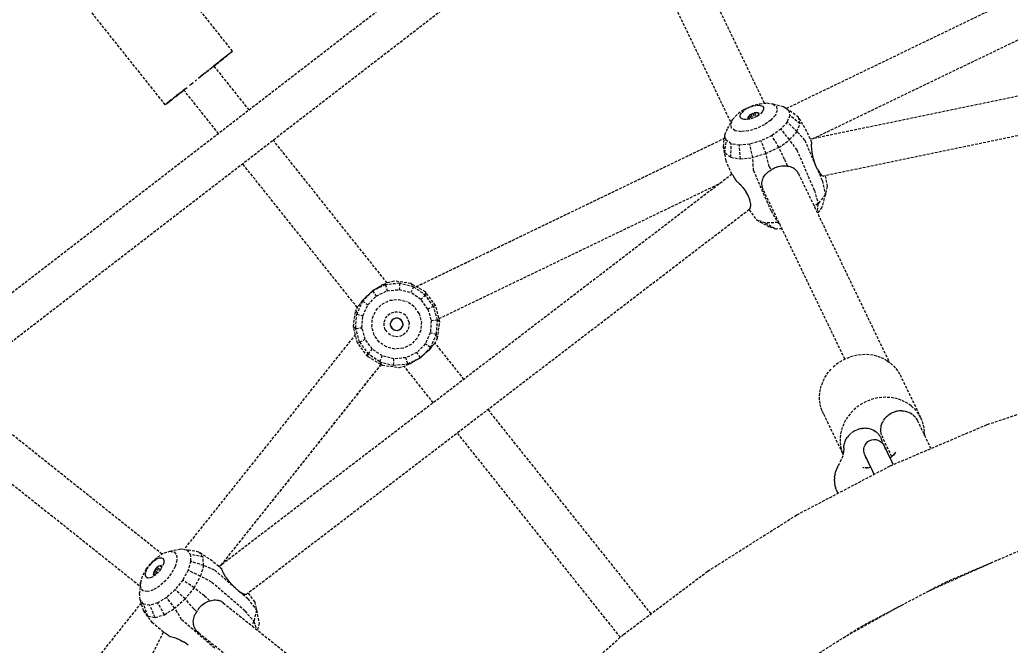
# Model space of a CAD drawing. Header units: millimetres. Extents: x -3111 to 2953, y -2449 to 2811.
# Drawn here: x -342.6 to 117.8, y 647.7 to 938.5 of the extents above; entities that cross this region are included whole.
import ezdxf

# ---------------------------------------------------------------- set-up
doc = ezdxf.new("R2010")
doc.units = ezdxf.units.MM
doc.linetypes.add('HIDDEN', pattern=[1.905, 1.27, -0.635])
for name, color, linetype in [('DIKOM_ЗОНА', 90, 'Continuous'), ('DIKOM_ОБЪЕКТ', 7, 'Continuous'), ('DIKOM_РАЗМЕР_ЗОНА', 7, 'Continuous'), ('DIKOM_РАЗМЕР_ОБЪЕКТА', 7, 'Continuous')]:
    doc.layers.add(name, color=color, linetype=linetype)
doc.styles.add('style1', font='arialbd.ttf', dxfattribs={"width": 0.8})
doc.dimstyles.new('1-50', dxfattribs={"dimtxt": 300, "dimasz": 200, "dimexe": 100, "dimexo": 0, "dimgap": 100, "dimtad": 1, "dimtxsty": 'style1', "dimcen": 200, "dimclrd": 7, "dimclre": 7, "dimclrt": 7, "dimadec": 1, "dimazin": 2, "dimtfac": 1, "dimtmove": 0, "dimatfit": 2, "dimfxl": 0, "dimlwd": 25, "dimlwe": 18, "dimarcsym": 0})

# ---------------------------------------------------------------- blocks, each defined once
blk = doc.blocks.new('*D0')
at = {"layer": 'Defpoints', "color": 0, "transparency": 16777216}
for p in [(1362.98, 623.05), (-717.19, -260.39)]:
    blk.add_point(p, dxfattribs=at)
at = {"layer": 'DIKOM_РАЗМЕР_ОБЪЕКТА', "color": 7, "lineweight": 25, "transparency": 16777216}
for p, q in [((1362.98, 623.05), (2780.32, 1224.99)), ((-533.11, -182.21), (1178.9, 544.87))]:
    blk.add_line(p, q, dxfattribs=at)
at = {"layer": 'DIKOM_РАЗМЕР_ОБЪЕКТА', "color": 7, "transparency": 16777216}
for points in [[(1165.87, 575.55), (1191.93, 514.19), (1362.98, 623.05)], [(-546.14, -151.53), (-520.08, -212.89), (-717.19, -260.39)]]:
    blk.add_solid(points, dxfattribs=at)
at = {"layer": 'DIKOM_РАЗМЕР_ОБЪЕКТА', "color": 7, "transparency": 16777216, "insert": (2050.93, 1228.64), "char_height": 300, "attachment_point": 5, "rotation": 23.0107, "style": 'style1'}
blk.add_mtext('{\\fArial|b0|i0|c204|p34;\\H1.16667x;∅2260}', dxfattribs=at)
blk = doc.blocks.new('*D1')
at = {"layer": 'Defpoints', "color": 0, "transparency": 16777216}
for p in [(302.22, 2811.22), (-2635.43, -2447.87), (386.74, -2447.87)]:
    blk.add_point(p, dxfattribs=at)
at = {"layer": 'DIKOM_РАЗМЕР_ЗОНА', "color": 7, "lineweight": 18, "transparency": 16777216}
for p, q in [((302.22, 2811.22), (-2735.43, 2811.22)), ((386.74, -2447.87), (-2735.43, -2447.87))]:
    blk.add_line(p, q, dxfattribs=at)
at = {"layer": 'DIKOM_РАЗМЕР_ЗОНА', "color": 7, "lineweight": 25, "transparency": 16777216}
blk.add_line((-2635.43, 2611.22), (-2635.43, -2247.87), dxfattribs=at)
at = {"layer": 'DIKOM_РАЗМЕР_ЗОНА', "color": 7, "transparency": 16777216}
for points in [[(-2668.76, 2611.22), (-2602.09, 2611.22), (-2635.43, 2811.22)], [(-2668.76, -2247.87), (-2602.09, -2247.87), (-2635.43, -2447.87)]]:
    blk.add_solid(points, dxfattribs=at)
at = {"layer": 'DIKOM_РАЗМЕР_ЗОНА', "color": 7, "transparency": 16777216, "insert": (-2914.13, 265.93), "char_height": 300, "attachment_point": 5, "rotation": 90, "style": 'style1'}
blk.add_mtext('{\\fArial|b0|i0|c204|p34;\\H1.16667x;5260}', dxfattribs=at)

msp = doc.modelspace()

# ---------------------------------------------------------------- linework, layer by layer
at = {"layer": 'DIKOM_ЗОНА', "color": 3, "lineweight": 15}
msp.add_circle((322.894, 181.327), 2629.975, dxfattribs=at)
at = {"layer": 'DIKOM_ОБЪЕКТ', "color": 7, "linetype": 'HIDDEN', "lineweight": 15}
for p, q in [((-84.198, 1013.618), (-379.678, 785.747)), ((3.574, 899.717), (-52.191, 1015.514)), ((-68.229, 1007.33), (-12.065, 890.706)), ((-75.78, 997.38), (-366.757, 772.981)), ((-243.721, 923.916), (-278.013, 966.917)), ((13.709, 897.275), (128.877, 952.782)), ((318.885, 943.939), (24.867, 882.931)), ((-274.994, 898.976), (-309.286, 941.977)), ((25.9, 883.145), (133.614, 935.005)), ((319.055, 925.591), (31.149, 865.851)), ((-248.92, 919.77), (-245.454, 922.533)), ((-248.884, 919.798), (-245.454, 922.533)), ((-247.076, 921.24), (-248.865, 919.813)), ((-247.076, 921.24), (-248.062, 920.454)), ((-246.199, 921.939), (-247.076, 921.24)), ((-245.454, 922.533), (-246.199, 921.939)), ((-246.044, 922.064), (-246.199, 921.939)), ((-245.454, 922.533), (-245.636, 922.388)), ((-244.855, 923.011), (-245.454, 922.533)), ((-244.855, 923.011), (-245.454, 922.533)), ((-244.383, 923.387), (-244.855, 923.011)), ((-244.533, 923.268), (-244.855, 923.011)), ((-244.037, 923.664), (-244.587, 923.225)), ((-244.533, 923.268), (-244.037, 923.664)), ((-244.037, 923.664), (-244.383, 923.387)), ((-244.037, 923.664), (-244.383, 923.387)), ((-243.816, 923.84), (-244.037, 923.664)), ((-243.864, 923.802), (-244.037, 923.664)), ((-255.807, 914.277), (-251.529, 917.688)), ((-252.872, 916.618), (-253.575, 916.057)), ((-251.529, 917.688), (-252.872, 916.618)), ((-235.99, 896.558), (-252.331, 917.049)), ((-252.32, 917.058), (-251.529, 917.688)), ((-251.529, 917.688), (-252.185, 917.165)), ((-250.602, 918.429), (-251.529, 917.688)), ((-251.297, 917.874), (-251.529, 917.688)), ((-249.13, 919.602), (-251.325, 917.851)), ((-251.297, 917.874), (-249.13, 919.602)), ((-250.273, 918.691), (-250.489, 918.518)), ((-250.055, 918.865), (-250.273, 918.691)), ((-250.055, 918.865), (-250.273, 918.691)), ((-249.13, 919.602), (-249.958, 918.942)), ((-249.13, 919.602), (-249.289, 919.475)), ((-248.062, 920.454), (-249.13, 919.602)), ((-248.92, 919.77), (-249.13, 919.602)), ((-258.602, 912.048), (-259.702, 911.171)), ((-255.677, 914.381), (-259.483, 911.345)), ((-259.483, 911.345), (-258.602, 912.048)), ((-257.758, 912.722), (-258.602, 912.048)), ((-258.149, 912.409), (-258.522, 912.112)), ((-257.844, 912.653), (-258.149, 912.409)), ((-257.11, 913.237), (-257.665, 912.795)), ((-256.654, 913.601), (-257.04, 913.294)), ((-255.677, 914.381), (-256.697, 913.567)), ((-256.402, 913.802), (-256.654, 913.601)), ((-254.822, 915.063), (-255.677, 914.381)), ((-254.267, 915.506), (-254.514, 915.308)), ((-253.931, 915.773), (-254.267, 915.506)), ((-265.842, 906.275), (-264.783, 907.119)), ((-263.706, 907.978), (-263.368, 908.248)), ((-263.454, 908.179), (-263.037, 908.511)), ((-263.037, 908.511), (-261.604, 909.654)), ((-262.241, 909.146), (-262.06, 909.291)), ((-261.092, 910.063), (-260.428, 910.592)), ((-265.887, 906.239), (-271.638, 901.652)), ((-271.638, 901.652), (-266.393, 905.835)), ((-270.844, 902.286), (-270.653, 902.438)), ((-270.653, 902.438), (-268.721, 903.979)), ((-268.792, 903.922), (-270.653, 902.438)), ((-270.653, 902.438), (-269.584, 903.291)), ((-270.185, 902.811), (-269.584, 903.291)), ((-269.584, 903.291), (-268.66, 904.028)), ((-267.744, 904.758), (-267.185, 905.204)), ((-267.185, 905.204), (-265.842, 906.275)), ((-250.225, 885.581), (-266.383, 905.843)), ((-271.805, 901.519), (-274.994, 898.976)), ((-274.899, 899.052), (-274.53, 899.347)), ((-274.532, 899.345), (-274.899, 899.052)), ((-274.899, 899.052), (-274.678, 899.229)), ((-274.899, 899.052), (-274.678, 899.229)), ((-274.678, 899.229), (-274.331, 899.505)), ((-274.331, 899.505), (-272.087, 901.295)), ((-274.331, 899.505), (-273.859, 899.881)), ((-273.859, 899.881), (-272.167, 901.231)), ((-272.184, 901.217), (-273.859, 899.881)), ((-273.859, 899.881), (-273.261, 900.359)), ((-273.261, 900.359), (-272.515, 900.953)), ((-272.515, 900.953), (-271.638, 901.652)), ((-271.805, 901.519), (-271.638, 901.652)), ((-271.638, 901.652), (-271.484, 901.775)), ((-6.13, 896.616), (-2.522, 898.36)), ((-3.106, 897.987), (-4.734, 897.183)), ((-3.106, 897.987), (-1.397, 898.543)), ((-2.522, 898.36), (1.231, 899.477)), ((-1.397, 898.543), (0.224, 898.794)), ((0.224, 898.794), (1.6, 898.716)), ((1.231, 899.477), (4.678, 899.83)), ((1.6, 898.716), (2.591, 898.317)), ((2.591, 898.317), (3.102, 897.636)), ((4.678, 899.83), (7.402, 899.378)), ((7.402, 899.378), (12.432, 898.194)), ((7.402, 899.378), (9.074, 898.174)), ((9.074, 898.174), (9.494, 896.364)), ((12.432, 898.194), (14.767, 896.514)), ((-9.158, 894.453), (-11.239, 892.133)), ((-6.13, 896.616), (-9.158, 894.453)), ((-7.71, 893.232), (-7.692, 894.132)), ((-7.199, 892.551), (-7.71, 893.232)), ((-7.692, 894.132), (-7.146, 895.157)), ((-6.126, 896.209), (-7.146, 895.157)), ((-4.734, 897.183), (-6.126, 896.209)), ((-3.908, 893.5), (-4.177, 892.996)), ((-3.406, 894.018), (-3.908, 893.5)), ((-3.908, 893.5), (-3.387, 892.298)), ((-2.722, 894.497), (-3.406, 894.018)), ((-3.406, 894.018), (-2.629, 892.515)), ((-1.921, 894.893), (-2.722, 894.497)), ((-2.722, 894.497), (-1.957, 892.733)), ((-1.921, 894.893), (-1.079, 895.166)), ((-1.921, 894.893), (-1, 893.129)), ((0.126, 893.685), (-1.502, 892.881)), ((-0.282, 895.29), (-1.079, 895.166)), ((-1.079, 895.166), (-0.338, 893.456)), ((0.395, 895.252), (-0.282, 895.29)), ((0.126, 893.685), (1.518, 894.66)), ((0.883, 895.055), (0.395, 895.252)), ((0.395, 895.252), (0.853, 894.195)), ((1.135, 894.72), (0.883, 895.055)), ((1.128, 894.387), (1.135, 894.72)), ((2.537, 895.711), (1.518, 894.66)), ((3.084, 896.736), (2.537, 895.711)), ((3.102, 897.636), (3.084, 896.736)), ((8.609, 894.167), (6.528, 891.847)), ((9.494, 896.364), (8.609, 894.167)), ((15.352, 893.988), (14.118, 890.92)), ((19.422, 893.154), (14.767, 896.514)), ((14.767, 896.514), (15.352, 893.988)), ((20.114, 890.167), (15.352, 893.988)), ((-11.239, 892.133), (-13.586, 888.081)), ((-12.123, 889.935), (-11.239, 892.133)), ((-11.704, 888.126), (-12.123, 889.935)), ((-6.208, 892.152), (-7.199, 892.551)), ((-4.832, 892.074), (-6.208, 892.152)), ((-3.211, 892.325), (-4.832, 892.074)), ((-4.177, 892.996), (-4.186, 892.553)), ((-4.186, 892.553), (-3.934, 892.218)), ((-1.502, 892.881), (-3.211, 892.325)), ((3.501, 889.684), (-0.107, 887.939)), ((6.528, 891.847), (3.501, 889.684)), ((14.118, 890.92), (11.212, 887.682)), ((18.654, 886.54), (14.118, 890.92)), ((18.654, 886.54), (20.114, 890.167)), ((23.288, 886.576), (19.422, 893.154)), ((20.114, 890.167), (19.422, 893.154)), ((-15.564, 879.557), (-14.821, 885.014)), ((-14.821, 885.014), (-13.586, 888.081)), ((-14.235, 882.488), (-14.821, 885.014)), ((-10.032, 886.922), (-11.704, 888.126)), ((-7.308, 886.469), (-10.032, 886.922)), ((-3.861, 886.822), (-7.308, 886.469)), ((-0.107, 887.939), (-3.861, 886.822)), ((6.987, 884.663), (1.951, 882.227)), ((11.212, 887.682), (6.987, 884.663)), ((10.223, 879.141), (6.987, 884.663)), ((15.219, 882.711), (11.212, 887.682)), ((18.654, 886.54), (15.219, 882.711)), ((22.349, 882.468), (18.654, 886.54)), ((25.567, 881.315), (23.288, 886.576)), ((-171.878, 816.164), (-224.765, 882.483)), ((-158.309, 814.435), (-15.037, 883.431)), ((-158.247, 814.399), (-15.038, 883.421)), ((-14.272, 872.838), (-15.564, 879.557)), ((-15.564, 879.557), (-14.871, 876.57)), ((-14.871, 876.57), (-14.235, 882.488)), ((-11.901, 880.808), (-14.235, 882.488)), ((-12.111, 874.583), (-11.901, 880.808)), ((-8.099, 880.176), (-11.901, 880.808)), ((-3.289, 880.669), (-8.099, 880.176)), ((-7.616, 873.836), (-8.099, 880.176)), ((1.951, 882.227), (-3.289, 880.669)), ((-1.927, 874.419), (-3.289, 880.669)), ((4.268, 876.261), (1.951, 882.227)), ((10.223, 879.141), (15.219, 882.711)), ((18.693, 877.94), (15.219, 882.711)), ((27.472, 870.641), (22.349, 882.468)), ((25.483, 879.976), (25.494, 880.5)), ((25.493, 879.389), (25.483, 879.949)), ((25.495, 880.526), (25.528, 881.011)), ((25.531, 881.036), (25.567, 881.315)), ((-14.871, 876.57), (-12.111, 874.583)), ((4.268, 876.261), (-1.927, 874.419)), ((10.223, 879.141), (4.268, 876.261)), ((5.789, 870.34), (4.268, 876.261)), ((12.878, 873.682), (10.223, 879.141)), ((26.829, 859.157), (18.693, 877.94)), ((25.526, 878.772), (25.494, 879.363)), ((25.584, 878.127), (25.528, 878.745)), ((25.665, 877.457), (25.586, 878.101)), ((25.733, 876.996), (25.668, 877.43)), ((25.767, 876.762), (25.733, 876.996)), ((25.892, 876.049), (25.771, 876.737)), ((26.042, 875.32), (25.897, 876.024)), ((26.217, 874.578), (26.047, 875.295)), ((-185.762, 804.747), (-239, 871.506)), ((-11.598, 866.664), (-14.272, 872.838)), ((-12.111, 874.583), (-7.616, 873.836)), ((-7.616, 873.836), (-1.927, 874.419)), ((-1.496, 868.425), (-1.927, 874.419)), ((5.789, 870.34), (6.554, 868.575)), ((9.452, 870.123), (9.667, 870.19)), ((9.667, 870.19), (9.93, 870.27)), ((9.985, 870.286), (10.679, 870.451)), ((10.733, 870.461), (11.431, 870.569)), ((11.482, 870.574), (12.178, 870.627)), ((12.178, 870.627), (12.869, 870.625)), ((12.878, 873.682), (14.276, 870.456)), ((12.916, 870.623), (13.592, 870.567)), ((13.636, 870.561), (14.276, 870.455)), ((14.331, 870.45), (14.932, 870.374)), ((14.932, 870.374), (15.519, 870.239)), ((15.551, 870.231), (16.118, 870.037)), ((26.413, 873.825), (26.223, 874.554)), ((26.629, 873.065), (26.419, 873.801)), ((26.863, 872.301), (26.636, 873.042)), ((27.163, 871.446), (26.87, 872.278)), ((27.471, 870.642), (27.172, 871.42)), ((27.788, 869.853), (27.485, 870.601)), ((-11.604, 866.677), (-250.034, 684.141)), ((-11.427, 866.545), (-11.305, 866.392)), ((-11.267, 866.341), (-11.071, 866.055)), ((-11.062, 866.039), (-10.874, 865.741)), ((-10.864, 865.724), (-10.658, 865.379)), ((6.64, 849.642), (-1.496, 868.425)), ((3.124, 865.257), (3.447, 865.813)), ((3.469, 865.843), (3.85, 866.374)), ((3.85, 866.374), (4.286, 866.878)), ((4.316, 866.909), (4.808, 867.384)), ((4.844, 867.414), (5.389, 867.853)), ((5.43, 867.881), (6.023, 868.28)), ((6.023, 868.28), (6.554, 868.575)), ((6.745, 868.719), (7.137, 868.973)), ((7.225, 869.03), (7.429, 869.168)), ((7.429, 869.168), (7.678, 869.327)), ((7.679, 869.327), (8.284, 869.635)), ((8.284, 869.635), (8.548, 869.768)), ((8.547, 869.768), (9.177, 870.016)), ((9.177, 870.016), (9.452, 870.123)), ((16.146, 870.026), (16.585, 869.823)), ((16.712, 869.761), (17.226, 869.454)), ((17.247, 869.437), (17.735, 869.069)), ((17.735, 869.069), (18.191, 868.641)), ((18.625, 868.137), (18.208, 868.623)), ((19.012, 867.577), (18.639, 868.118)), ((19.35, 866.958), (19.021, 867.56)), ((19.349, 866.96), (61.609, 779.206)), ((27.96, 869.514), (27.798, 869.829)), ((30.485, 863.685), (27.961, 869.512)), ((27.961, 869.512), (28.133, 869.142)), ((28.144, 869.12), (28.468, 868.498)), ((28.48, 868.478), (28.805, 867.922)), ((28.816, 867.903), (29.137, 867.409)), ((29.149, 867.391), (29.461, 866.969)), ((29.474, 866.954), (29.778, 866.607)), ((29.791, 866.594), (30.088, 866.313)), ((30.102, 866.302), (30.393, 866.082)), ((30.408, 866.074), (30.689, 865.926)), ((30.703, 865.922), (30.972, 865.853)), ((31.768, 865.979), (32.719, 860.98)), ((-147.754, 799.537), (-17.195, 862.397)), ((-10.647, 865.359), (-10.423, 864.969)), ((-10.412, 864.949), (-10.17, 864.516)), ((-10.159, 864.495), (-9.901, 864.019)), ((-9.89, 863.998), (-9.674, 863.592)), ((-9.55, 863.504), (-9.052, 863.119)), ((-9.033, 863.102), (-8.535, 862.675)), ((-8.517, 862.659), (-8.019, 862.192)), ((-8.003, 862.176), (-7.504, 861.671)), ((-7.489, 861.655), (-6.996, 861.117)), ((-6.923, 861.03), (-6.503, 860.528)), ((2.427, 861.365), (2.371, 862.024)), ((2.372, 862.049), (2.385, 862.698)), ((2.389, 862.725), (2.469, 863.36)), ((2.558, 860.679), (2.43, 861.341)), ((2.469, 863.36), (2.604, 863.941)), ((2.62, 864.01), (2.827, 864.614)), ((2.839, 864.644), (3.107, 865.227)), ((30.485, 863.685), (31.851, 857.185)), ((32.719, 860.98), (31.851, 857.185)), ((-6.49, 860.512), (-6.026, 859.908)), ((-6.014, 859.892), (-5.564, 859.262)), ((-5.553, 859.245), (-5.119, 858.593)), ((-4.693, 857.905), (-5.108, 858.576)), ((-4.253, 857.096), (-4.682, 857.886)), ((-3.865, 856.295), (-4.243, 857.077)), ((2.763, 859.999), (2.564, 860.657)), ((3.037, 859.35), (2.762, 860.002)), ((40.941, 780.638), (3.045, 859.328)), ((26.829, 859.157), (28.474, 853.002)), ((31.851, 857.185), (28.474, 853.002)), ((31.851, 857.185), (30.29, 851.249)), ((-3.609, 855.692), (-3.856, 856.276)), ((-3.533, 855.512), (-3.609, 855.692)), ((-3.263, 854.754), (-3.525, 855.493)), ((-3.061, 854.03), (-3.257, 854.735)), ((-2.92, 853.349), (-3.056, 854.011)), ((-2.837, 852.719), (-2.916, 853.33)), ((-2.865, 851.63), (-2.82, 852.129)), ((-2.82, 852.148), (-2.835, 852.699)), ((28.474, 853.002), (26.697, 851.701)), ((28.474, 853.002), (27.889, 849.227)), ((-3.49, 850.22), (-236.963, 671.478)), ((-3.597, 850.137), (-0.209, 845.46)), ((-3.277, 850.444), (-3.187, 850.638)), ((-3.124, 850.743), (-2.969, 851.14)), ((-2.965, 851.159), (-2.867, 851.611)), ((6.64, 849.642), (9.821, 844.211)), ((30.29, 851.249), (28.176, 848.631)), ((-0.209, 845.46), (5.762, 842.279)), ((3.936, 844.028), (-0.209, 845.46)), ((9.821, 844.211), (3.936, 844.028)), ((3.936, 844.028), (8.933, 841.183)), ((10.269, 844.329), (9.821, 844.211)), ((9.821, 844.211), (10.64, 843.557)), ((8.933, 841.183), (5.762, 842.279)), ((11.741, 841.271), (8.933, 841.183)), ((11.743, 841.267), (8.933, 841.183)), ((-172.639, 815.314), (-178.618, 812.434)), ((-174.996, 814.681), (-174.537, 815.012)), ((-174.313, 815.19), (-173.933, 815.33)), ((-173.796, 815.384), (-173.36, 815.558)), ((-173.247, 815.608), (-172.885, 815.767)), ((-172.795, 815.812), (-172.512, 815.955)), ((-166.035, 815.974), (-172.639, 815.314)), ((-172.639, 815.314), (-171.841, 812.475)), ((-168.592, 817.012), (-172.384, 816.034)), ((-160.817, 815.914), (-168.592, 817.012)), ((-166.035, 815.974), (-166.256, 813.034)), ((-159.604, 814.337), (-166.035, 815.974)), ((-154.053, 811.924), (-160.817, 815.914)), ((-160.817, 815.914), (-159.604, 814.337)), ((-178.618, 812.434), (-183.252, 807.683)), ((-180.315, 810.77), (-180.845, 810.261)), ((-180.15, 810.935), (-180.315, 810.77)), ((-179.623, 811.463), (-180.15, 810.935)), ((-179.623, 811.463), (-179.461, 811.633)), ((-179.461, 811.633), (-178.945, 812.173)), ((-178.945, 812.174), (-178.796, 812.337)), ((-178.787, 812.344), (-178.482, 812.582)), ((-178.618, 812.434), (-176.897, 810.04)), ((-178.171, 812.745), (-178.481, 812.582)), ((-177.972, 812.855), (-178.171, 812.745)), ((-177.337, 813.206), (-177.972, 812.855)), ((-177.149, 813.316), (-177.337, 813.206)), ((-176.548, 813.668), (-177.149, 813.316)), ((-176.897, 810.04), (-171.841, 812.475)), ((-176.548, 813.668), (-176.373, 813.778)), ((-176.373, 813.778), (-175.813, 814.128)), ((-175.813, 814.128), (-175.652, 814.235)), ((-175.652, 814.235), (-175.14, 814.577)), ((-171.841, 812.475), (-166.256, 813.034)), ((-166.256, 813.034), (-160.817, 811.649)), ((-159.604, 814.337), (-160.817, 811.649)), ((-156.179, 808.488), (-160.817, 811.649)), ((-159.604, 814.337), (-154.12, 810.598)), ((-154.12, 810.598), (-156.179, 808.488)), ((-154.053, 811.924), (-154.12, 810.598)), ((-150.246, 805.21), (-154.12, 810.598)), ((-149.331, 805.65), (-154.053, 811.924)), ((-183.252, 807.683), (-185.982, 801.634)), ((-184.773, 805.973), (-185.025, 805.677)), ((-184.397, 806.448), (-184.682, 806.087)), ((-183.982, 807.003), (-184.298, 806.581)), ((-183.875, 807.153), (-183.534, 807.631)), ((-183.534, 807.631), (-183.42, 807.798)), ((-183.42, 807.798), (-183.066, 808.313)), ((-183.252, 807.683), (-180.816, 806.022)), ((-183.125, 800.906), (-180.816, 806.022)), ((-182.895, 808.453), (-183.053, 808.322)), ((-182.389, 808.87), (-182.895, 808.453)), ((-182.226, 809.013), (-182.389, 808.87)), ((-181.706, 809.465), (-182.226, 809.012)), ((-181.54, 809.617), (-181.706, 809.465)), ((-181.012, 810.101), (-181.54, 809.617)), ((-180.845, 810.261), (-181.011, 810.101)), ((-180.816, 806.022), (-176.897, 810.04)), ((-177.03, 803.441), (-174.222, 806.319)), ((-174.222, 806.319), (-170.599, 808.064)), ((-170.599, 808.064), (-166.598, 808.464)), ((-166.598, 808.464), (-162.701, 807.472)), ((-159.379, 805.207), (-162.701, 807.472)), ((-152.903, 803.931), (-156.179, 808.488)), ((-187.557, 795.79), (-186.459, 803.565)), ((-186.478, 795.016), (-185.982, 801.634)), ((-185.502, 805.188), (-186.459, 803.565)), ((-186.459, 803.565), (-185.982, 801.634)), ((-185.982, 801.634), (-183.125, 800.906)), ((-185.105, 805.583), (-185.322, 805.357)), ((-178.683, 799.775), (-177.03, 803.441)), ((-172.61, 799.683), (-171.501, 801.141)), ((-171.501, 801.141), (-169.999, 802.182)), ((-169.999, 802.182), (-168.249, 802.708)), ((-168.249, 802.708), (-166.417, 802.667)), ((-166.417, 802.667), (-164.691, 802.062)), ((-163.238, 800.954), (-164.691, 802.062)), ((-157.032, 801.942), (-159.379, 805.207)), ((-157.032, 801.942), (-155.943, 798.071)), ((-150.246, 805.21), (-152.903, 803.931)), ((-152.903, 803.931), (-151.383, 798.527)), ((-149.331, 805.65), (-150.246, 805.21)), ((-148.449, 798.821), (-150.246, 805.21)), ((-147.37, 798.047), (-149.331, 805.65)), ((-183.544, 795.309), (-183.125, 800.906)), ((-178.984, 795.766), (-178.683, 799.775)), ((-173.253, 796.13), (-173.213, 797.957)), ((-173.213, 797.957), (-172.61, 799.683)), ((-170.312, 796.53), (-170.292, 797.43)), ((-170.312, 796.53), (-170.296, 797.268)), ((-170.054, 795.671), (-170.312, 796.53)), ((-169.996, 798.279), (-170.292, 797.43)), ((-170.054, 795.671), (-170.248, 797.108)), ((-170.063, 797.914), (-170.236, 797.591)), ((-169.934, 798.154), (-170.063, 797.914)), ((-169.451, 798.996), (-169.996, 798.279)), ((-169.562, 798.847), (-169.934, 798.154)), ((-168.711, 799.509), (-169.451, 798.996)), ((-168.735, 799.371), (-169.306, 799.096)), ((-168.507, 799.48), (-168.735, 799.371)), ((-167.85, 799.767), (-168.711, 799.509)), ((-168.007, 799.72), (-168.507, 799.48)), ((-166.948, 799.747), (-167.85, 799.767)), ((-167.479, 799.725), (-167.69, 799.764)), ((-166.434, 799.533), (-167.479, 799.725)), ((-166.1, 799.449), (-166.948, 799.747)), ((-166.234, 799.496), (-166.434, 799.533)), ((-165.902, 799.243), (-166.1, 799.45)), ((-165.384, 798.904), (-166.1, 799.449)), ((-165.09, 798.393), (-165.902, 799.243)), ((-164.873, 798.166), (-165.384, 798.904)), ((-165.384, 798.904), (-164.95, 798.276)), ((-164.873, 798.166), (-164.675, 796.704)), ((-164.614, 797.306), (-164.873, 798.166)), ((-164.614, 797.306), (-164.634, 796.407)), ((-164.614, 797.306), (-164.631, 796.553)), ((-162.199, 799.453), (-163.238, 800.954)), ((-161.674, 797.707), (-162.199, 799.453)), ((-161.674, 797.707), (-161.714, 795.88)), ((-155.943, 798.071), (-156.243, 794.061)), ((-151.383, 798.527), (-151.802, 792.931)), ((-148.449, 798.821), (-151.383, 798.527)), ((-148.945, 792.203), (-148.449, 798.821)), ((-148.467, 790.272), (-147.37, 798.047)), ((-147.37, 798.047), (-148.449, 798.821)), ((-186.619, 792.156), (-266.332, 692.227)), ((-185.595, 788.186), (-187.557, 795.79)), ((-187.557, 795.79), (-186.478, 795.016)), ((-186.478, 795.016), (-183.544, 795.309)), ((-184.68, 788.627), (-186.478, 795.016)), ((-182.024, 789.906), (-183.544, 795.309)), ((-177.895, 791.895), (-178.984, 795.766)), ((-172.727, 794.383), (-173.253, 796.13)), ((-172.727, 794.383), (-171.689, 792.883)), ((-170.235, 791.775), (-171.689, 792.883)), ((-170.054, 795.671), (-169.542, 794.933)), ((-169.542, 794.933), (-169.966, 795.545)), ((-169.718, 795.32), (-168.826, 794.387)), ((-169.542, 794.933), (-168.827, 794.388)), ((-168.827, 794.388), (-167.978, 794.09)), ((-168.676, 794.335), (-168.398, 794.283)), ((-168.398, 794.284), (-168.021, 794.215)), ((-168.021, 794.215), (-167.247, 794.073)), ((-167.978, 794.09), (-167.077, 794.069)), ((-167.077, 794.069), (-166.216, 794.328)), ((-166.766, 794.189), (-166.102, 794.508)), ((-166.216, 794.328), (-165.476, 794.841)), ((-166.102, 794.508), (-165.866, 794.622)), ((-165.866, 794.622), (-165.62, 794.741)), ((-165.476, 794.841), (-164.93, 795.558)), ((-165.316, 795.083), (-165.186, 795.325)), ((-165.186, 795.325), (-164.821, 796.005)), ((-164.93, 795.558), (-164.634, 796.407)), ((-163.425, 792.696), (-164.928, 791.655)), ((-164.821, 796.005), (-164.695, 796.241)), ((-162.316, 794.154), (-163.425, 792.696)), ((-161.714, 795.88), (-162.316, 794.154)), ((-156.243, 794.061), (-157.897, 790.396)), ((-151.802, 792.931), (-154.111, 787.815)), ((-148.945, 792.203), (-151.802, 792.931)), ((-151.675, 786.154), (-148.945, 792.203)), ((-148.467, 790.272), (-148.945, 792.203)), ((-185.595, 788.186), (-184.68, 788.627)), ((-180.874, 781.912), (-185.595, 788.186)), ((-184.68, 788.627), (-182.024, 789.906)), ((-184.68, 788.627), (-180.806, 783.239)), ((-178.748, 785.349), (-182.024, 789.906)), ((-175.548, 788.63), (-177.895, 791.895)), ((-172.225, 786.365), (-175.548, 788.63)), ((-168.51, 791.17), (-170.235, 791.775)), ((-166.678, 791.129), (-168.51, 791.17)), ((-164.928, 791.655), (-166.678, 791.129)), ((-160.705, 787.518), (-164.328, 785.773)), ((-157.897, 790.396), (-160.705, 787.518)), ((-154.111, 787.815), (-158.03, 783.797)), ((-151.675, 786.154), (-154.111, 787.815)), ((-150.538, 787.164), (-150.299, 787.445)), ((-150.219, 787.528), (-150.013, 787.743)), ((-149.901, 787.841), (-148.467, 790.272)), ((-136.132, 771.341), (-149.642, 788.281)), ((-180.874, 781.912), (-180.806, 783.239)), ((-180.806, 783.239), (-178.748, 785.349)), ((-175.323, 779.5), (-180.806, 783.239)), ((-174.11, 782.188), (-178.748, 785.349)), ((-168.329, 785.373), (-172.225, 786.365)), ((-164.328, 785.773), (-168.329, 785.373)), ((-158.03, 783.797), (-163.086, 781.361)), ((-156.308, 781.403), (-158.03, 783.797)), ((-156.308, 781.403), (-151.675, 786.154)), ((-155.034, 782.622), (-154.532, 783.103)), ((-154.532, 783.103), (-154.338, 783.281)), ((-154.338, 783.281), (-153.838, 783.739)), ((-153.838, 783.739), (-153.647, 783.905)), ((-153.647, 783.905), (-153.155, 784.334)), ((-153.155, 784.334), (-152.969, 784.487)), ((-152.969, 784.487), (-152.49, 784.882)), ((-152.49, 784.882), (-152.312, 785.02)), ((-152.312, 785.02), (-151.92, 785.324)), ((-151.869, 785.397), (-151.744, 785.573)), ((-151.744, 785.573), (-151.421, 786.025)), ((-151.421, 786.026), (-151.305, 786.181)), ((-151.305, 786.181), (-151.006, 786.581)), ((-150.901, 786.713), (-150.631, 787.055)), ((48.5, 782.735), (46.638, 782.502)), ((50.396, 782.808), (48.5, 782.735)), ((52.275, 782.721), (50.396, 782.808)), ((54.088, 782.473), (52.275, 782.721)), ((-174.731, 778.289), (-249.353, 684.662)), ((-174.677, 778.257), (-249.26, 684.733)), ((-180.874, 781.912), (-174.11, 777.923)), ((-175.323, 779.5), (-174.11, 782.188)), ((-174.11, 777.923), (-175.323, 779.5)), ((-175.323, 779.5), (-168.892, 777.862)), ((-168.671, 780.802), (-174.11, 782.188)), ((-168.892, 777.862), (-168.671, 780.802)), ((-168.892, 777.862), (-162.288, 778.523)), ((-163.086, 781.361), (-168.671, 780.802)), ((-162.288, 778.523), (-163.086, 781.361)), ((-161.924, 778.267), (-162.337, 778.103)), ((-162.288, 778.523), (-156.308, 781.403)), ((-161.739, 778.335), (-161.924, 778.267)), ((-161.262, 778.511), (-161.739, 778.335)), ((-161.053, 778.583), (-161.261, 778.511)), ((-160.597, 778.869), (-160.938, 778.623)), ((-160.409, 778.995), (-160.597, 778.869)), ((-159.924, 779.319), (-160.409, 778.995)), ((-159.719, 779.447), (-159.924, 779.319)), ((-159.189, 779.778), (-159.719, 779.447)), ((-158.968, 779.908), (-159.189, 779.778)), ((-158.4, 780.241), (-158.968, 779.908)), ((-158.4, 780.241), (-158.167, 780.37)), ((-158.167, 780.37), (-157.567, 780.702)), ((-157.567, 780.702), (-157.323, 780.829)), ((-157.323, 780.829), (-156.699, 781.156)), ((-156.699, 781.156), (-156.448, 781.28)), ((-156.173, 781.477), (-156.399, 781.304)), ((-155.921, 781.741), (-156.173, 781.477)), ((-155.921, 781.741), (-155.727, 781.935)), ((-155.727, 781.935), (-155.229, 782.434)), ((-155.229, 782.434), (-155.034, 782.622)), ((37.933, 778.917), (36.456, 777.789)), ((39.527, 779.913), (37.933, 778.917)), ((41.239, 780.79), (39.527, 779.913)), ((43.023, 781.527), (41.239, 780.79)), ((44.834, 782.103), (43.023, 781.527)), ((46.638, 782.502), (44.834, 782.103)), ((55.809, 782.064), (54.088, 782.473)), ((57.474, 781.494), (55.809, 782.064)), ((59.089, 780.764), (57.474, 781.494)), ((60.652, 779.872), (59.089, 780.764)), ((60.652, 779.872), (62.163, 778.821)), ((62.163, 778.821), (63.511, 777.593)), ((-174.11, 777.923), (-166.335, 776.825)), ((-166.335, 776.825), (-163.473, 777.563)), ((-150.407, 760.413), (-163.979, 777.433)), ((-162.972, 777.829), (-163.242, 777.694)), ((-162.496, 778.039), (-162.84, 777.888)), ((31.637, 772.102), (32.613, 773.629)), ((32.613, 773.629), (33.763, 775.109)), ((33.763, 775.109), (35.055, 776.508)), ((36.456, 777.789), (35.055, 776.508)), ((63.511, 777.593), (64.696, 776.292)), ((64.696, 776.292), (65.717, 774.921)), ((65.717, 774.921), (66.576, 773.477)), ((-276.502, 690.026), (-376.986, 770.159)), ((30.145, 768.781), (30.819, 770.487)), ((30.819, 770.487), (31.637, 772.102)), ((66.576, 773.477), (76.141, 753.615)), ((29.143, 763.563), (29.294, 765.28)), ((29.294, 765.28), (29.632, 767.031)), ((29.632, 767.031), (30.145, 768.781)), ((107.116, 750.288), (153.598, 765.806)), ((29.177, 761.817), (29.143, 763.563)), ((29.387, 760.066), (29.177, 761.817)), ((29.765, 758.353), (29.387, 760.066)), ((49.092, 760.052), (47.498, 759.055)), ((50.804, 760.928), (49.092, 760.052)), ((52.588, 761.665), (50.804, 760.928)), ((54.399, 762.241), (52.588, 761.665)), ((56.203, 762.64), (54.399, 762.241)), ((58.065, 762.873), (56.203, 762.64)), ((59.961, 762.947), (58.065, 762.873)), ((61.84, 762.859), (59.961, 762.947)), ((63.653, 762.611), (61.84, 762.859)), ((65.373, 762.202), (63.653, 762.611)), ((67.04, 761.632), (65.373, 762.202)), ((68.654, 760.902), (67.04, 761.632)), ((70.217, 760.01), (68.654, 760.902)), ((71.728, 758.959), (70.217, 760.01)), ((-387.885, 755.828), (-286.683, 675.122)), ((-49.163, 662.286), (-124.907, 757.265)), ((30.304, 756.726), (29.765, 758.353)), ((31, 755.207), (30.304, 756.726)), ((31, 755.207), (40.062, 736.391)), ((43.328, 755.247), (42.177, 753.767)), ((44.62, 756.646), (43.328, 755.247)), ((46.021, 757.927), (44.62, 756.646)), ((47.498, 759.055), (46.021, 757.927)), ((62.4, 755.45), (61.645, 754.99)), ((63.344, 755.917), (62.491, 755.507)), ((64.257, 756.254), (63.369, 755.93)), ((64.871, 756.417), (64.399, 756.295)), ((65.185, 756.497), (64.871, 756.417)), ((66.12, 756.645), (65.253, 756.512)), ((67.058, 756.699), (66.188, 756.654)), ((67.424, 756.689), (67.194, 756.701)), ((67.424, 756.689), (68.056, 756.658)), ((68.123, 756.65), (68.968, 756.519)), ((69.032, 756.507), (69.377, 756.415)), ((69.549, 756.369), (69.85, 756.289)), ((69.974, 756.249), (70.754, 755.948)), ((70.813, 755.921), (71.212, 755.713)), ((71.325, 755.655), (71.547, 755.539)), ((71.603, 755.507), (72.283, 755.05)), ((71.728, 758.959), (73.076, 757.731)), ((73.076, 757.731), (74.261, 756.431)), ((75.282, 755.059), (74.261, 756.431)), ((40.383, 750.625), (39.71, 748.919)), ((41.202, 752.24), (40.383, 750.625)), ((42.177, 753.767), (41.202, 752.24)), ((57.877, 749.757), (58.128, 750.555)), ((58.15, 750.618), (58.489, 751.393)), ((58.517, 751.454), (58.68, 751.741)), ((58.68, 751.741), (58.941, 752.197)), ((59.012, 752.313), (59.516, 753.014)), ((60.137, 753.721), (59.56, 753.069)), ((60.83, 754.367), (60.185, 753.773)), ((61.645, 754.99), (61.044, 754.538)), ((72.336, 755.013), (72.68, 754.719)), ((72.758, 754.652), (72.954, 754.485)), ((73.051, 754.396), (73.598, 753.805)), ((73.64, 753.753), (73.832, 753.489)), ((73.888, 753.411), (74.111, 753.104)), ((74.15, 753.045), (74.54, 752.347)), ((74.571, 752.291), (80.455, 740.072)), ((76.141, 753.615), (75.282, 755.059)), ((76.837, 752.097), (76.141, 753.615)), ((77.376, 750.469), (76.837, 752.097)), ((77.754, 748.757), (77.376, 750.469)), ((-63.439, 651.358), (-139.182, 746.337)), ((39.197, 747.169), (38.859, 745.419)), ((39.71, 748.919), (39.197, 747.169)), ((43.929, 746.292), (43.364, 745.796)), ((44.334, 746.587), (44.044, 746.376)), ((44.676, 746.836), (44.334, 746.587)), ((45.472, 747.313), (44.777, 746.897)), ((46.309, 747.715), (45.556, 747.353)), ((47.177, 748.041), (46.371, 747.738)), ((47.449, 748.116), (47.217, 748.052)), ((48.069, 748.286), (47.449, 748.116)), ((48.438, 748.352), (48.086, 748.289)), ((48.81, 748.418), (48.438, 748.352)), ((49.708, 748.506), (48.972, 748.447)), ((50.625, 748.508), (49.873, 748.519)), ((51.591, 748.414), (50.769, 748.506)), ((52.438, 748.241), (51.652, 748.407)), ((53.257, 747.987), (52.512, 748.225)), ((54.039, 747.655), (53.341, 747.96)), ((54.777, 747.248), (54.131, 747.615)), ((55.463, 746.77), (54.872, 747.194)), ((56.089, 746.224), (55.558, 746.702)), ((56.65, 745.616), (56.194, 746.127)), ((57.618, 747.932), (57.684, 748.749)), ((57.646, 747.054), (57.62, 747.818)), ((57.729, 746.492), (57.654, 746.986)), ((57.7, 748.881), (57.741, 749.088)), ((57.775, 746.189), (57.729, 746.492)), ((57.741, 749.088), (57.86, 749.693)), ((57.974, 745.454), (57.789, 746.123)), ((62.033, 731.08), (107.116, 750.288)), ((77.964, 747.005), (77.754, 748.757)), ((77.997, 745.259), (77.964, 747.005)), ((38.859, 745.419), (38.708, 743.701)), ((38.708, 743.701), (38.742, 741.955)), ((38.742, 741.955), (38.952, 740.204)), ((40.624, 741.111), (40.701, 741.392)), ((40.701, 741.392), (40.852, 741.946)), ((40.852, 741.945), (40.952, 742.203)), ((40.952, 742.203), (41.064, 742.49)), ((41.064, 742.49), (41.169, 742.762)), ((41.169, 742.762), (41.26, 742.942)), ((41.286, 742.992), (41.57, 743.552)), ((41.57, 743.552), (41.699, 743.753)), ((41.699, 743.753), (42.053, 744.308)), ((42.185, 744.478), (42.053, 744.308)), ((42.61, 745.021), (42.185, 744.478)), ((42.743, 745.162), (42.61, 745.021)), ((43.238, 745.684), (42.743, 745.162)), ((50.334, 740.899), (50.912, 741.691)), ((50.912, 741.691), (51.635, 742.355)), ((51.635, 742.355), (52.472, 742.865)), ((52.472, 742.865), (53.456, 743.218)), ((53.456, 743.218), (54.492, 743.358)), ((54.378, 743.29), (55.358, 743.253)), ((54.492, 743.358), (55.358, 743.253)), ((55.358, 743.253), (56.311, 743.025)), ((55.358, 743.253), (56.311, 743.025)), ((56.311, 743.025), (57.2, 742.616)), ((56.311, 743.025), (57.2, 742.616)), ((57.139, 744.952), (56.777, 745.462)), ((57.2, 742.616), (57.993, 742.041)), ((57.2, 742.616), (57.993, 742.041)), ((57.313, 744.668), (57.214, 744.847)), ((57.313, 744.668), (57.551, 744.236)), ((57.619, 744.125), (57.745, 743.822)), ((57.745, 743.822), (57.876, 743.505)), ((57.876, 743.506), (58.002, 742.959)), ((57.93, 743.359), (58.103, 742.759)), ((57.993, 742.041), (58.657, 741.322)), ((57.993, 742.041), (58.657, 741.322)), ((58.05, 745.221), (58.353, 744.481)), ((58.158, 742.565), (58.229, 742.173)), ((58.31, 741.697), (58.229, 742.173)), ((62.758, 735.334), (58.353, 744.48)), ((58.657, 741.322), (59.167, 740.487)), ((58.657, 741.322), (59.167, 740.487)), ((38.952, 740.204), (39.33, 738.492)), ((39.33, 738.492), (39.869, 736.864)), ((40.335, 737.411), (39.835, 735.549)), ((39.869, 736.864), (40.07, 736.425)), ((40.504, 738.905), (40.27, 737.168)), ((40.438, 739.42), (40.454, 739.709)), ((40.438, 739.409), (40.451, 738.511)), ((40.461, 739.832), (40.485, 740.266)), ((40.485, 740.266), (40.535, 740.568)), ((40.535, 740.568), (40.624, 741.11)), ((49.676, 738.021), (49.717, 738.999)), ((49.676, 738.021), (49.717, 738.999)), ((49.826, 737.054), (49.676, 738.021)), ((49.826, 737.054), (49.676, 738.021)), ((49.717, 738.999), (49.949, 739.951)), ((49.717, 738.999), (49.949, 739.951)), ((50.163, 736.136), (49.826, 737.054)), ((50.163, 736.136), (49.826, 737.054)), ((50.334, 740.899), (49.949, 739.951)), ((50.334, 740.899), (49.949, 739.951)), ((59.353, 740.1), (59.237, 740.342)), ((59.237, 740.342), (59.353, 740.1)), ((59.515, 739.764), (59.353, 740.1)), ((59.353, 740.1), (59.515, 739.764)), ((59.722, 739.335), (59.515, 739.764)), ((59.515, 739.764), (59.722, 739.335)), ((59.971, 738.817), (59.722, 739.335)), ((59.722, 739.335), (59.971, 738.817)), ((60.262, 738.212), (59.971, 738.817)), ((59.971, 738.817), (60.262, 738.212)), ((60.594, 737.524), (60.262, 738.212)), ((60.262, 738.212), (60.594, 737.524)), ((60.963, 736.757), (60.594, 737.524)), ((60.594, 737.524), (60.963, 736.757)), ((61.368, 735.916), (60.963, 736.757)), ((60.963, 736.757), (61.368, 735.916)), ((64.527, 737.475), (63.499, 736.053)), ((63.744, 736.392), (63.804, 736.67)), ((80.455, 740.072), (80.79, 739.255)), ((39.226, 733.91), (38.001, 731.477)), ((39.913, 735.747), (39.076, 733.611)), ((50.349, 735.749), (50.233, 735.991)), ((50.233, 735.991), (50.349, 735.749)), ((50.511, 735.413), (50.349, 735.749)), ((50.349, 735.749), (50.511, 735.413)), ((50.717, 734.985), (50.511, 735.413)), ((50.511, 735.413), (50.717, 734.985)), ((50.967, 734.467), (50.717, 734.985)), ((50.717, 734.985), (50.967, 734.467)), ((51.258, 733.862), (50.967, 734.467)), ((50.967, 734.467), (51.258, 733.862)), ((51.589, 733.175), (51.258, 733.862)), ((51.258, 733.862), (51.589, 733.175)), ((51.958, 732.408), (51.589, 733.175)), ((51.589, 733.175), (51.958, 732.408)), ((52.362, 731.569), (51.958, 732.408)), ((51.958, 732.408), (52.362, 731.569)), ((61.806, 735.007), (61.368, 735.916)), ((61.368, 735.916), (61.806, 735.007)), ((61.972, 734.662), (61.806, 735.007)), ((61.806, 735.007), (62.274, 734.034)), ((62.484, 735.087), (61.972, 734.662)), ((62.274, 734.034), (62.77, 733.004)), ((62.994, 735.548), (62.484, 735.087)), ((62.77, 733.004), (63.291, 731.924)), ((63.462, 736.013), (62.994, 735.548)), ((63.885, 736.477), (63.462, 736.013)), ((18.643, 708.306), (62.033, 731.08)), ((36.395, 727.417), (36.632, 728.286)), ((36.881, 729.035), (36.632, 728.286)), ((37.226, 729.913), (36.881, 729.035)), ((37.556, 730.6), (37.226, 729.913)), ((38.001, 731.477), (37.556, 730.6)), ((49.927, 730.09), (49.301, 730.231)), ((51.699, 730.089), (49.335, 730.091)), ((51.519, 730.061), (50.869, 729.99)), ((52.194, 730.166), (51.519, 730.061)), ((52.891, 730.306), (52.194, 730.166)), ((52.8, 730.66), (52.362, 731.569)), ((52.362, 731.569), (52.8, 730.66)), ((52.962, 730.324), (52.8, 730.66)), ((52.8, 730.66), (53.268, 729.688)), ((53.268, 729.688), (53.764, 728.659)), ((53.764, 728.659), (54.284, 727.579)), ((54.284, 727.579), (54.502, 727.127)), ((63.291, 731.924), (63.414, 731.668)), ((36.117, 725.772), (36.053, 724.944)), ((36.056, 724.125), (36.053, 724.944)), ((36.056, 724.125), (36.091, 723.283)), ((36.091, 723.283), (36.225, 722.45)), ((36.117, 725.772), (36.236, 726.621)), ((36.395, 727.417), (36.236, 726.621)), ((36.357, 721.661), (36.225, 722.45)), ((36.357, 721.661), (36.588, 720.842)), ((36.85, 720.105), (36.588, 720.842)), ((36.85, 720.105), (37.184, 719.295)), ((37.184, 719.295), (37.576, 718.59)), ((37.729, 718.324), (37.576, 718.59)), ((-22.775, 682.116), (18.643, 708.306)), ((-275.556, 690.607), (-272.905, 691.381)), ((-272.905, 691.381), (-267.86, 692.498)), ((-272.905, 691.381), (-270.877, 691.022)), ((-270.877, 691.022), (-269.714, 689.574)), ((-267.86, 692.498), (-265.027, 691.997)), ((-259.376, 690.989), (-265.027, 691.997)), ((-265.027, 691.997), (-263.404, 689.975)), ((-253.038, 686.74), (-259.376, 690.989)), ((-257.456, 688.598), (-259.376, 690.989)), ((87.709, 676.969), (128.355, 694.286)), ((-283.899, 683.021), (-281.406, 686.159)), ((-281.769, 685.569), (-280.471, 686.811)), ((-281.406, 686.159), (-278.508, 688.793)), ((-280.471, 686.811), (-279.119, 687.741)), ((-279.119, 687.741), (-277.846, 688.268)), ((-278.508, 688.793), (-275.556, 690.607)), ((-277.846, 688.268), (-276.78, 688.338)), ((-276.78, 688.338), (-276.024, 687.946)), ((-276.024, 687.946), (-275.65, 687.128)), ((-275.65, 687.128), (-275.698, 685.967)), ((-269.557, 687.21), (-270.425, 684.217)), ((-269.714, 689.574), (-269.557, 687.21)), ((-263.185, 686.676), (-264.398, 682.497)), ((-257.456, 688.598), (-263.404, 689.975)), ((-263.404, 689.975), (-263.185, 686.676)), ((-257.197, 684.698), (-263.185, 686.676)), ((-257.197, 684.698), (-257.456, 688.598)), ((-248.702, 682.989), (-253.038, 686.74)), ((80.07, 672.959), (109.126, 686.093)), ((-283.899, 683.021), (-285.688, 679.759)), ((-283.719, 682.656), (-284.181, 681.267)), ((-282.888, 684.138), (-283.719, 682.656)), ((-281.769, 685.569), (-282.888, 684.138)), ((-280.317, 681.863), (-280.545, 681.179)), ((-279.909, 682.592), (-280.317, 681.863)), ((-280.317, 681.863), (-278.966, 680.846)), ((-279.359, 683.296), (-279.909, 682.592)), ((-279.909, 682.592), (-278.455, 681.334)), ((-278.109, 681.665), (-279.408, 680.423)), ((-279.359, 683.296), (-278.719, 683.907)), ((-279.359, 683.296), (-277.764, 682.106)), ((-278.055, 684.364), (-278.719, 683.907)), ((-278.719, 683.907), (-277.31, 682.688)), ((-276.991, 683.095), (-278.109, 681.665)), ((-277.428, 684.624), (-278.055, 684.364)), ((-276.904, 684.658), (-277.428, 684.624)), ((-277.428, 684.624), (-276.557, 683.87)), ((-276.991, 683.095), (-276.16, 684.578)), ((-276.531, 684.465), (-276.904, 684.658)), ((-276.393, 684.162), (-276.531, 684.465)), ((-275.698, 685.967), (-276.16, 684.578)), ((-270.425, 684.217), (-272.214, 680.954)), ((-264.398, 682.497), (-266.895, 677.944)), ((-258.631, 679.757), (-264.398, 682.497)), ((-257.197, 684.698), (-258.631, 679.757)), ((-252.102, 682.631), (-257.197, 684.698)), ((-242.355, 674.199), (-252.102, 682.631)), ((-248.613, 682.722), (-248.702, 682.989)), ((-248.424, 682.247), (-248.605, 682.698)), ((-248.197, 681.746), (-248.414, 682.223)), ((-247.933, 681.222), (-248.186, 681.722)), ((-61.951, 652.677), (-22.775, 682.116)), ((-285.688, 679.759), (-286.556, 676.766)), ((-284.229, 680.106), (-284.181, 681.267)), ((-283.855, 679.288), (-284.229, 680.106)), ((-283.099, 678.895), (-283.855, 679.288)), ((-282.033, 678.966), (-283.099, 678.895)), ((-280.759, 679.493), (-282.033, 678.966)), ((-279.408, 680.423), (-280.759, 679.493)), ((-280.545, 681.179), (-280.568, 680.608)), ((-280.568, 680.608), (-280.385, 680.205)), ((-280.545, 681.179), (-279.555, 680.322)), ((-280.385, 680.205), (-280.012, 680.012)), ((-274.708, 677.817), (-277.605, 675.183)), ((-272.214, 680.954), (-274.708, 677.817)), ((-266.895, 677.944), (-270.375, 673.564)), ((-261.584, 674.373), (-266.895, 677.944)), ((-261.584, 674.373), (-258.631, 679.757)), ((-253.431, 676.966), (-258.631, 679.757)), ((-237.951, 663.573), (-253.431, 676.966)), ((-247.636, 680.679), (-247.921, 681.198)), ((-247.304, 680.124), (-247.623, 680.656)), ((-246.94, 679.555), (-247.29, 680.101)), ((-246.679, 679.17), (-246.925, 679.533)), ((-246.547, 678.974), (-246.679, 679.17)), ((-246.124, 678.385), (-246.532, 678.953)), ((-245.673, 677.793), (-246.109, 678.365)), ((-245.194, 677.201), (-245.658, 677.774)), ((-244.69, 676.608), (-245.178, 677.182)), ((48.589, 656.437), (87.709, 676.969)), ((-286.556, 676.766), (-286.914, 672.097)), ((-286.4, 674.402), (-286.556, 676.766)), ((-285.237, 672.954), (-286.4, 674.402)), ((-283.208, 672.595), (-285.237, 672.954)), ((-280.557, 673.369), (-283.208, 672.595)), ((-277.605, 675.183), (-280.557, 673.369)), ((-270.375, 673.564), (-274.42, 669.887)), ((-265.7, 669.194), (-270.375, 673.564)), ((-261.584, 674.373), (-265.7, 669.194)), ((-256.822, 670.606), (-261.584, 674.373)), ((-244.166, 676.016), (-244.675, 676.589)), ((-243.624, 675.43), (-244.149, 675.998)), ((-242.982, 674.789), (-243.607, 675.413)), ((-242.355, 674.199), (-242.963, 674.77)), ((-241.728, 673.625), (-242.326, 674.168)), ((-241.425, 673.394), (-241.708, 673.609)), ((-236.622, 669.239), (-241.424, 673.393)), ((-241.424, 673.393), (-241.109, 673.135)), ((-241.09, 673.12), (-240.528, 672.7)), ((-240.508, 672.687), (-239.975, 672.327)), ((-239.955, 672.315), (-239.452, 672.009)), ((-286.695, 668.798), (-286.914, 672.097)), ((-284.997, 663.559), (-286.695, 668.798)), ((-285.072, 666.776), (-286.695, 668.798)), ((-274.42, 669.887), (-278.54, 667.356)), ((-270.482, 664.846), (-274.42, 669.887)), ((-265.7, 669.194), (-270.482, 664.846)), ((-261.76, 664.52), (-265.7, 669.194)), ((-256.822, 670.606), (-254.163, 668.305)), ((-256.128, 667.55), (-255.505, 667.847)), ((-255.462, 667.867), (-254.828, 668.109)), ((-254.786, 668.123), (-254.163, 668.305)), ((-254.111, 668.325), (-253.537, 668.517)), ((-253.537, 668.517), (-252.95, 668.65)), ((-252.917, 668.656), (-252.323, 668.728)), ((-252.292, 668.73), (-251.808, 668.737)), ((-251.668, 668.737), (-251.071, 668.683)), ((-251.045, 668.677), (-250.446, 668.557)), ((-250.446, 668.557), (-249.849, 668.369)), ((-249.239, 668.104), (-249.826, 668.36)), ((-248.646, 667.766), (-249.218, 668.092)), ((-248.076, 667.357), (-248.626, 667.752)), ((-239.434, 671.999), (-238.969, 671.753)), ((-238.951, 671.745), (-238.527, 671.564)), ((-238.509, 671.558), (-238.119, 671.434)), ((-238.102, 671.43), (-237.744, 671.358)), ((-237.728, 671.357), (-237.411, 671.346)), ((-237.396, 671.349), (-237.124, 671.404)), ((-236.622, 669.239), (-232.571, 663.975)), ((-236.461, 671.863), (-233.436, 667.771)), ((-233.436, 667.771), (-232.571, 663.975)), ((-286.211, 667.306), (-385.405, 542.956)), ((-283.077, 661.168), (-285.072, 666.776)), ((-282.24, 666.275), (-285.072, 666.776)), ((-280.918, 658.066), (-284.997, 663.559)), ((-284.997, 663.559), (-283.077, 661.168)), ((-278.54, 667.356), (-282.24, 666.275)), ((-279.728, 660.575), (-282.24, 666.275)), ((-275.354, 661.853), (-278.54, 667.356)), ((-275.354, 661.853), (-270.482, 664.846)), ((-267.492, 659.633), (-270.482, 664.846)), ((-261.76, 664.52), (-260.305, 663.261)), ((-260.655, 662.765), (-260.305, 663.261)), ((-260.195, 663.474), (-259.952, 663.873)), ((-259.898, 663.962), (-259.774, 664.175)), ((-259.774, 664.175), (-259.618, 664.426)), ((-259.617, 664.426), (-259.206, 664.966)), ((-259.206, 664.966), (-259.026, 665.201)), ((-259.026, 665.201), (-258.566, 665.698)), ((-258.566, 665.698), (-258.366, 665.914)), ((-258.366, 665.914), (-258.201, 666.067)), ((-258.201, 666.067), (-257.999, 666.253)), ((-257.956, 666.291), (-257.402, 666.741)), ((-257.358, 666.773), (-256.776, 667.174)), ((-256.732, 667.2), (-256.128, 667.549)), ((-248.076, 667.357), (-171.927, 606.63)), ((-237.951, 663.573), (-233.799, 658.741)), ((-232.571, 663.975), (-233.799, 658.741)), ((-232.571, 663.975), (-231.402, 657.95)), ((40.107, 651.073), (67.094, 666.149)), ((-283.077, 661.168), (-279.728, 660.575)), ((-279.728, 660.575), (-275.354, 661.853)), ((-252.012, 646.24), (-267.492, 659.633)), ((-261.946, 658.107), (-261.958, 658.748)), ((-261.956, 658.782), (-261.905, 659.425)), ((-261.899, 659.461), (-261.786, 660.105)), ((-261.786, 660.105), (-261.612, 660.749)), ((-261.599, 660.789), (-261.361, 661.431)), ((-261.342, 661.473), (-261.041, 662.105)), ((-261.016, 662.148), (-260.654, 662.765)), ((-233.799, 658.741), (-234.835, 656.798)), ((-233.799, 658.741), (-232.688, 655.085)), ((-275.83, 653.664), (-280.918, 658.066)), ((-261.868, 657.441), (-261.944, 658.076)), ((-261.723, 656.791), (-261.854, 657.372)), ((-261.519, 656.182), (-261.723, 656.79)), ((-261.241, 655.566), (-261.511, 656.157)), ((-260.894, 654.974), (-261.23, 655.544)), ((-260.48, 654.414), (-260.882, 654.955)), ((-259.998, 653.889), (-260.465, 654.396)), ((-259.47, 653.423), (-259.996, 653.888)), ((-231.402, 657.95), (-232.171, 654.673)), ((11.249, 632.824), (48.589, 656.437)), ((-411.459, 385.762), (-275.841, 653.673)), ((-275.625, 653.631), (-275.448, 653.545)), ((-275.391, 653.517), (-275.091, 653.343)), ((-275.075, 653.333), (-274.777, 653.146)), ((-274.76, 653.135), (-274.425, 652.913)), ((-274.407, 652.901), (-274.036, 652.646)), ((-274.017, 652.634), (-273.611, 652.347)), ((-273.592, 652.333), (-273.154, 652.017)), ((-273.134, 652.003), (-272.762, 651.73)), ((-272.614, 651.705), (-271.997, 651.574)), ((-271.974, 651.568), (-271.34, 651.399)), ((-271.317, 651.392), (-270.665, 651.187)), ((-270.643, 651.179), (-269.975, 650.942)), ((-269.954, 650.934), (-269.277, 650.662)), ((-269.173, 650.616), (-268.577, 650.346)), ((-268.558, 650.337), (-267.878, 649.994)), ((-267.86, 649.985), (-267.182, 649.612)), ((-267.164, 649.603), (-266.491, 649.203)), ((-265.808, 648.768), (-266.474, 649.192)), ((-259.454, 653.408), (-191.169, 598.952)), ((-98.631, 620.181), (-61.951, 652.677)), ((-265.061, 648.23), (-265.79, 648.756)), ((-264.363, 647.676), (-265.044, 648.217))]:
    msp.add_line(p, q, dxfattribs=at)

# ---------------------------------------------------------------- dimensions: what is measured, and where the dimension line sits
at = {"layer": 'DIKOM_РАЗМЕР_ЗОНА'}
dim = msp.add_linear_dim(base=(-2635.426, -2447.873), p1=(302.219, 2811.221), p2=(386.738, -2447.873), angle=90, text='{\\fArial|b0|i0|c204|p34;\\H1.16667x;5260}', dimstyle='1-50', dxfattribs=at)
dim.commit()
dim.dimension.update_dxf_attribs({"geometry": '*D1', "text_midpoint": (-2635.426, 265.934), "dimtype": 160})
at = {"layer": 'DIKOM_РАЗМЕР_ОБЪЕКТА'}
dim = msp.add_diameter_dim_2p(p1=(-717.193, -260.394), p2=(1362.983, 623.048), text='{\\fArial|b0|i0|c204|p34;\\H1.16667x;<>}', dimstyle='1-50', dxfattribs=at)
dim.commit()
dim.dimension.update_dxf_attribs({"geometry": '*D0', "text_midpoint": (2163.697, 963.108), "dimtype": 163})

doc.saveas('drawing.dxf')
